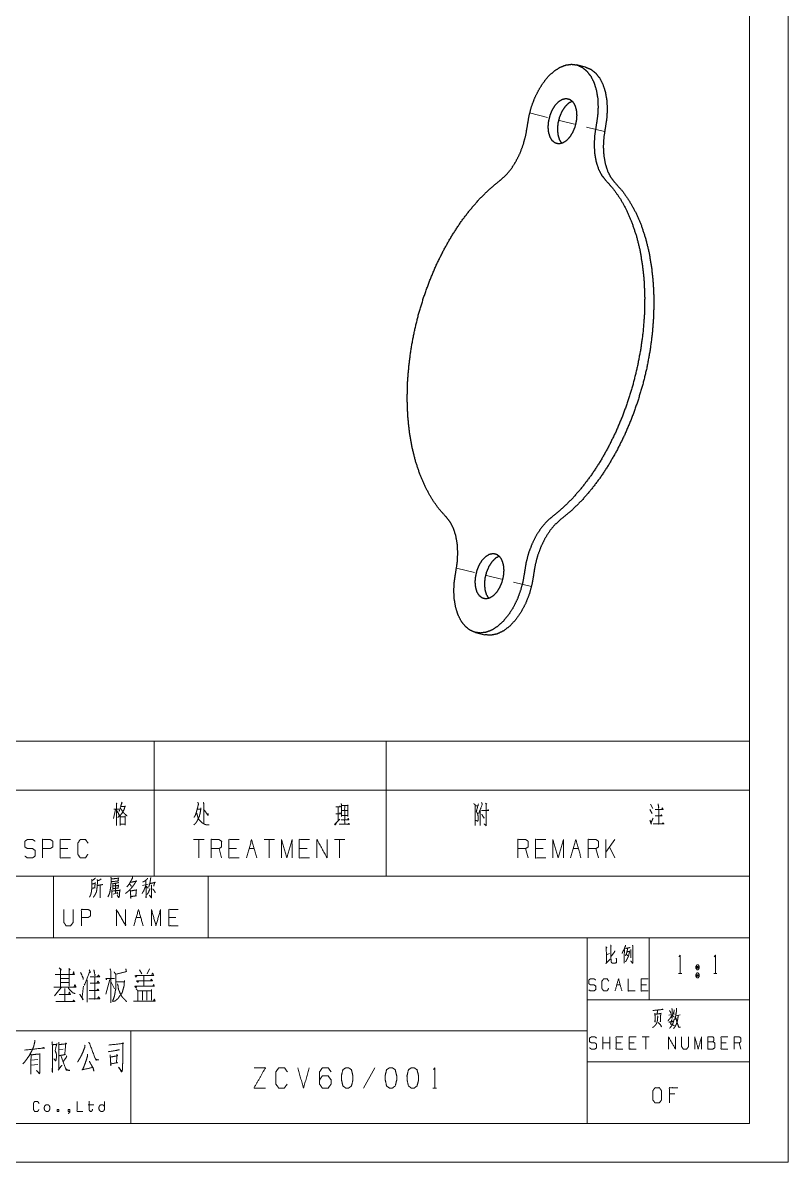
# Model space of a CAD drawing. Header units: millimetres. Extents: x 0 to 210, y 0 to 297.
# Drawn here: x 111 to 210, y 0 to 147.4 of the extents above; entities that cross this region are included whole.
import ezdxf

# ---------------------------------------------------------------- set-up
doc = ezdxf.new("R2010")
doc.units = ezdxf.units.MM
doc.layers.add('101', color=7, linetype='Continuous', true_color=0xffffff)

msp = doc.modelspace()

# ---------------------------------------------------------------- linework, layer by layer
at = {"layer": '101', "color": 133, "linetype": 'Continuous', "lineweight": 18}
for p, q in [((210, 0), (210, 297)), ((205, 5), (205, 292)), ((25, 37), (205, 37)), ((115, 37), (115, 29)), ((135, 37), (135, 29)), ((25, 29), (205, 29)), ((184, 29), (184, 5)), ((192, 29), (192, 21)), ((184, 21), (205, 21)), ((75, 17), (184, 17)), ((125, 17), (125, 5)), ((184, 13), (205, 13)), ((25, 5), (205, 5)), ((25, 5), (205, 5)), ((0, 0), (210, 0))]:
    msp.add_line(p, q, dxfattribs=at)
at = {"layer": '101', "color": 251, "linetype": 'Continuous', "lineweight": 25}
for p, q in [((183.79, 141.63), (182.61, 141.92)), ((169.57, 68.51), (170.75, 68.22))]:
    msp.add_line(p, q, dxfattribs=at)
at = {"layer": '101', "color": 151, "linetype": 'Continuous', "lineweight": 18}
for p, q in [((176.54, 135.7), (178.88, 135.12)), ((180.43, 134.73), (182.37, 134.25)), ((183.91, 133.87), (186.26, 133.29)), ((167.1, 76.85), (169.44, 76.27)), ((170.98, 75.89), (172.93, 75.41)), ((174.47, 75.03), (176.82, 74.45))]:
    msp.add_line(p, q, dxfattribs=at)
at = {"layer": '101', "color": 72, "linetype": 'Continuous', "lineweight": 18}
for p, q in [((103, 54.46), (128, 54.46)), ((128, 54.46), (158, 54.46)), ((128, 54.46), (128, 48.11)), ((158, 54.46), (205, 54.46)), ((158, 54.46), (158, 48.11)), ((205, 54.46), (205, 48.11)), ((103, 48.11), (128, 48.11)), ((128, 48.11), (128, 37)), ((128, 48.11), (158, 48.11)), ((158, 48.11), (205, 48.11)), ((158, 48.11), (158, 37)), ((205, 48.11), (205, 37)), ((151.81, 45.95), (151.81, 44.13)), ((169.52, 46.1), (169.87, 46.1)), ((170.84, 46.45), (171.02, 46.3)), ((192.21, 46.3), (192.51, 45.75)), ((123.02, 45.6), (122.74, 44.45)), ((133.6, 45.68), (134.03, 45.68)), ((152.25, 45.48), (153.03, 45.48)), ((170.17, 45.6), (170.17, 43.53)), ((192.12, 45.6), (192.42, 45.12)), ((134.45, 41.74), (133.11, 41.74)), ((133.78, 41.74), (133.78, 39.36)), ((143.56, 41.74), (142.21, 41.74)), ((142.88, 41.74), (142.88, 39.36)), ((152.66, 41.74), (151.32, 41.74)), ((151.99, 41.74), (151.99, 39.36)), ((186.41, 39.36), (186.41, 41.74)), ((187.58, 41.74), (186.41, 40.09)), ((116.85, 40.56), (115.84, 40.56)), ((136.73, 39.36), (136.39, 40.56)), ((138.67, 40.56), (137.66, 40.56)), ((140.27, 40.56), (140.94, 40.56)), ((147.77, 40.56), (146.76, 40.56)), ((176.37, 39.36), (176.04, 40.56)), ((178.31, 40.56), (177.31, 40.56)), ((182.19, 40.56), (182.87, 40.56)), ((185.48, 39.36), (185.14, 40.56)), ((187.58, 39.36), (186.91, 40.79)), ((103, 37), (128, 37)), ((128, 37), (158, 37)), ((158, 37), (205, 37)), ((123.01, 36.05), (123, 34.75)), ((126.51, 35.77), (127.23, 35.97)), ((122.72, 34.66), (123.26, 34.82)), ((125.68, 31.65), (126.27, 31.65)), ((130.8, 31.65), (129.91, 31.65)), ((186.57, 26.88), (186.89, 27.01)), ((115.92, 23.76), (117.01, 23.76)), ((122.25, 23.65), (121.75, 21.73)), ((126.09, 24.88), (126.43, 24.36)), ((126.67, 24.1), (126.67, 22.75)), ((127.41, 25.03), (127.12, 24.36)), ((195.81, 24.4), (196.24, 24.4)), ((200.37, 24.4), (200.79, 24.4)), ((115.98, 22.6), (115.1, 21.51)), ((115.95, 23.23), (117.04, 23.23)), ((116.43, 22.45), (116.43, 20.8)), ((119.36, 23.57), (119.36, 20.68)), ((122.41, 23.38), (122.86, 22.41)), ((123.04, 23.31), (124.1, 23.31)), ((125.88, 22.18), (127.57, 22.18)), ((126.51, 22.22), (126.51, 20.95)), ((127.04, 22.11), (127.04, 20.95)), ((127.65, 22.33), (127.65, 20.95)), ((187.83, 22.95), (188.27, 22.95)), ((191.67, 22.95), (191, 22.95)), ((194.57, 19.02), (195.36, 19.18)), ((195.48, 18.95), (196.02, 19.08)), ((113.64, 14.84), (113.45, 14.74)), ((186.03, 14.64), (186.03, 16.21)), ((186.92, 15.43), (186.03, 15.43)), ((186.92, 14.64), (186.92, 16.21)), ((188.4, 15.43), (187.73, 15.43)), ((190.09, 15.43), (189.43, 15.43)), ((192.01, 16.21), (191.12, 16.21)), ((191.57, 16.21), (191.57, 14.64)), ((201.97, 15.43), (201.31, 15.43)), ((203.89, 14.64), (203.67, 15.43)), ((112.96, 13.29), (112.11, 13.19)), ((116.23, 14.63), (115.72, 14.57)), ((112.11, 12.53), (112.96, 12.63)), ((156.54, 12.21), (155.06, 9.59)), ((164.05, 9.59), (164.52, 9.59)), ((195.32, 8.85), (194.63, 8.85)), ((119.45, 7.43), (120.18, 7.43))]:
    msp.add_line(p, q, dxfattribs=at)
at = {"layer": '101', "color": 251, "linetype": 'Continuous', "lineweight": 25}
for points, knots in [([(176.28, 134.08), (176.48, 135.29), (176.79, 136.48), (177.22, 137.63), (177.74, 138.69), (178.34, 139.64), (179.01, 140.46), (179.73, 141.12), (180.48, 141.6), (181.24, 141.9), (181.99, 142), (182.7, 141.9), (183.36, 141.6), (183.96, 141.11), (184.47, 140.45), (184.88, 139.64), (185.18, 138.68), (185.36, 137.62), (185.41, 136.48), (185.35, 135.29), (185.16, 134.07)], [0, 0, 0.061061, 0.122485, 0.183175, 0.242077, 0.298241, 0.350889, 0.399501, 0.443907, 0.484412, 0.521893, 0.557807, 0.59397, 0.632141, 0.673633, 0.71916, 0.768887, 0.822542, 0.879526, 0.939006, 1, 1]), ([(183.79, 141.63), (184.47, 141.35), (185.08, 140.88), (185.61, 140.23), (186.03, 139.41), (186.34, 138.45), (186.53, 137.38), (186.6, 136.22), (186.53, 135.01), (186.34, 133.78)], [0, 0, 0.081805, 0.167796, 0.26118, 0.363772, 0.47605, 0.59744, 0.726574, 0.861527, 1, 1]), ([(182.59, 134.64), (182.65, 135.4), (182.59, 136.11), (182.4, 136.72), (182.11, 137.19), (181.72, 137.48), (181.28, 137.58), (180.8, 137.48), (180.33, 137.19), (179.88, 136.72), (179.5, 136.11), (179.21, 135.4), (179.03, 134.64), (178.96, 133.88), (179.03, 133.17), (179.21, 132.56), (179.51, 132.09), (179.89, 131.8), (180.34, 131.7), (180.81, 131.8), (181.29, 132.09), (181.73, 132.56), (182.11, 133.17), (182.41, 133.88), (182.59, 134.64)], [0, 0, 0.050492, 0.097589, 0.139696, 0.176211, 0.208104, 0.238254, 0.270472, 0.307476, 0.350072, 0.397549, 0.448246, 0.499999, 0.550493, 0.597589, 0.639696, 0.676211, 0.708105, 0.738254, 0.770471, 0.807476, 0.850072, 0.897549, 0.948247, 1, 1]), ([(182.07, 137.22), (181.58, 136.95), (181.12, 136.49), (180.72, 135.88), (180.41, 135.15), (180.21, 134.37), (180.15, 133.59), (180.22, 132.86), (180.41, 132.23), (180.72, 131.76)], [0, 0, 0.089623, 0.193525, 0.31029, 0.435748, 0.56426, 0.689716, 0.806478, 0.910377, 1, 1]), ([(172.75, 126.99), (173.48, 127.64), (174.17, 128.46), (174.78, 129.42), (175.32, 130.49), (175.75, 131.65), (176.07, 132.85), (176.28, 134.08)], [0, 0, 0.121044, 0.252433, 0.392879, 0.540417, 0.692612, 0.846746, 1, 1]), ([(185.16, 134.07), (184.97, 132.85), (184.9, 131.64), (184.96, 130.48), (185.15, 129.41), (185.46, 128.45), (185.89, 127.63), (186.41, 126.98)], [0, 0, 0.166351, 0.32848, 0.483633, 0.629497, 0.764435, 0.887746, 1, 1]), ([(186.34, 133.78), (186.15, 132.55), (186.08, 131.35), (186.15, 130.19), (186.34, 129.12), (186.65, 128.16), (187.07, 127.34), (187.59, 126.69)], [0, 0, 0.166351, 0.32848, 0.483633, 0.629497, 0.764434, 0.887746, 1, 1]), ([(165.76, 83.45), (164.77, 84.57), (163.87, 85.86), (163.08, 87.31), (162.39, 88.9), (161.82, 90.64), (161.36, 92.49), (161.02, 94.45), (160.81, 96.49), (160.73, 98.61), (160.77, 100.79), (160.95, 103), (161.24, 105.23), (161.66, 107.46), (162.2, 109.67), (162.85, 111.84), (163.62, 113.96), (164.48, 116.01), (165.45, 117.97), (166.5, 119.82), (167.63, 121.55), (168.83, 123.14), (170.09, 124.59), (171.4, 125.88), (172.75, 126.99)], [0, 0, 0.031005, 0.063599, 0.097916, 0.13402, 0.171909, 0.211528, 0.252775, 0.295508, 0.339552, 0.384707, 0.430751, 0.477447, 0.524545, 0.571789, 0.618921, 0.665685, 0.71183, 0.757116, 0.80132, 0.844238, 0.885691, 0.925534, 0.963658, 1, 1]), ([(186.41, 126.98), (187.4, 125.86), (188.3, 124.58), (189.1, 123.13), (189.78, 121.53), (190.36, 119.8), (190.82, 117.95), (191.15, 115.99), (191.36, 113.94), (191.44, 111.82), (191.4, 109.65), (191.23, 107.43), (190.93, 105.21), (190.51, 102.98), (189.97, 100.77), (189.32, 98.59), (188.56, 96.47), (187.69, 94.43), (186.73, 92.47), (185.68, 90.62), (184.55, 88.89), (183.35, 87.29), (182.09, 85.84), (180.78, 84.56), (179.43, 83.44)], [0, 0, 0.031005, 0.063599, 0.097916, 0.13402, 0.171909, 0.211528, 0.252775, 0.295508, 0.339552, 0.384707, 0.430751, 0.477447, 0.524545, 0.571789, 0.618922, 0.665685, 0.71183, 0.757116, 0.80132, 0.844238, 0.885691, 0.925534, 0.963658, 1, 1]), ([(187.59, 126.69), (188.59, 125.57), (189.48, 124.28), (190.28, 122.83), (190.97, 121.24), (191.54, 119.51), (192, 117.65), (192.33, 115.69), (192.54, 113.65), (192.63, 111.53), (192.58, 109.35), (192.41, 107.14), (192.12, 104.91), (191.7, 102.68), (191.16, 100.47), (190.5, 98.3), (189.74, 96.18), (188.87, 94.13), (187.91, 92.18), (186.86, 90.32), (185.73, 88.59), (184.53, 87), (183.27, 85.55), (181.96, 84.27), (180.61, 83.15)], [0, 0, 0.031005, 0.063599, 0.097916, 0.13402, 0.171909, 0.211528, 0.252775, 0.295508, 0.339552, 0.384707, 0.430751, 0.477447, 0.524545, 0.571789, 0.618922, 0.665685, 0.71183, 0.757116, 0.80132, 0.844238, 0.885691, 0.925534, 0.963658, 1, 1]), ([(167.02, 76.36), (167.21, 77.59), (167.27, 78.8), (167.21, 79.95), (167.02, 81.02), (166.71, 81.98), (166.29, 82.8), (165.76, 83.45)], [0, 0, 0.166351, 0.32848, 0.483632, 0.629496, 0.764434, 0.887745, 1, 1]), ([(179.43, 83.44), (178.69, 82.79), (178.01, 81.97), (177.39, 81.02), (176.86, 79.94), (176.42, 78.79), (176.1, 77.58), (175.9, 76.35)], [0, 0, 0.121045, 0.252432, 0.392879, 0.540417, 0.692612, 0.846747, 1, 1]), ([(180.61, 83.15), (179.88, 82.5), (179.19, 81.68), (178.57, 80.72), (178.04, 79.65), (177.61, 78.5), (177.28, 77.29), (177.08, 76.06)], [0, 0, 0.121045, 0.252432, 0.392879, 0.540417, 0.692611, 0.846747, 1, 1]), ([(173.15, 75.79), (173.21, 76.55), (173.15, 77.26), (172.96, 77.87), (172.67, 78.34), (172.28, 78.64), (171.84, 78.74), (171.36, 78.64), (170.89, 78.34), (170.44, 77.88), (170.06, 77.27), (169.77, 76.56), (169.59, 75.8), (169.52, 75.03), (169.59, 74.32), (169.77, 73.71), (170.07, 73.25), (170.45, 72.95), (170.9, 72.85), (171.37, 72.95), (171.85, 73.25), (172.29, 73.71), (172.67, 74.32), (172.97, 75.03), (173.15, 75.79)], [0, 0, 0.050492, 0.097589, 0.139696, 0.176211, 0.208104, 0.238254, 0.270471, 0.307476, 0.350072, 0.397549, 0.448247, 0.5, 0.550492, 0.597589, 0.639695, 0.676211, 0.708105, 0.738254, 0.770471, 0.807476, 0.850072, 0.897549, 0.948247, 1, 1]), ([(172.63, 78.38), (172.14, 78.11), (171.68, 77.65), (171.28, 77.03), (170.97, 76.31), (170.77, 75.53), (170.71, 74.74), (170.78, 74.01), (170.97, 73.39), (171.28, 72.92)], [0, 0, 0.089624, 0.193527, 0.31029, 0.435749, 0.564261, 0.689717, 0.806479, 0.910377, 1, 1]), ([(175.9, 76.35), (175.7, 75.14), (175.38, 73.95), (174.96, 72.81), (174.44, 71.75), (173.83, 70.79), (173.16, 69.98), (172.44, 69.32), (171.69, 68.83), (170.93, 68.54), (170.19, 68.44), (169.47, 68.54), (168.81, 68.84), (168.22, 69.32), (167.71, 69.98), (167.3, 70.8), (167, 71.75), (166.82, 72.81), (166.76, 73.96), (166.83, 75.15), (167.02, 76.36)], [0, 0, 0.061061, 0.122485, 0.183175, 0.242077, 0.298241, 0.350889, 0.3995, 0.443907, 0.484413, 0.521894, 0.557806, 0.59397, 0.632142, 0.673633, 0.71916, 0.768888, 0.822542, 0.879526, 0.939007, 1, 1]), ([(177.08, 76.06), (176.86, 74.75), (176.5, 73.45), (176.02, 72.23), (175.42, 71.11), (174.73, 70.13), (173.98, 69.32), (173.17, 68.71), (172.35, 68.32), (171.53, 68.15), (170.75, 68.22)], [0, 0, 0.120047, 0.240666, 0.35932, 0.473604, 0.581421, 0.681176, 0.772026, 0.854164, 0.929142, 1, 1])]:
    msp.add_open_spline(points, degree=1, knots=knots, dxfattribs=at)
at = {"layer": '101', "color": 72, "linetype": 'Continuous', "lineweight": 18}
for points, knots in [([(123.09, 46.45), (123.19, 46.35), (123.14, 46.43), (123.14, 43.53), (123.14, 45.65), (122.79, 45.65), (123.44, 45.65)], [0, 0, 0.023248, 0.037897, 0.500409, 0.839319, 0.895699, 1, 1]), ([(123.71, 46), (124.26, 46), (124.27, 46.1), (124.11, 45.62), (123.88, 45.18), (123.62, 44.85), (123.3, 44.6)], [0, 0, 0.220962, 0.261916, 0.463927, 0.667688, 0.836827, 1, 1]), ([(123.78, 46.58), (123.88, 46.43), (123.81, 46.45), (123.46, 45.37)], [0, 0, 0.13213, 0.186063, 1, 1]), ([(123.64, 45.78), (123.81, 45.55), (124.01, 45.25), (124.18, 45.05), (124.5, 44.8)], [0, 0, 0.21756, 0.48939, 0.692336, 1, 1]), ([(134.06, 45.85), (133.95, 45.12), (133.88, 44.9), (133.85, 44.73), (133.74, 44.55), (133.65, 44.35), (133.6, 44.2), (133.48, 44), (133.37, 43.85), (133.14, 43.63)], [0, 0, 0.296654, 0.39214, 0.464421, 0.547268, 0.635794, 0.700206, 0.795423, 0.869796, 1, 1]), ([(133.65, 46.55), (133.74, 46.33), (133.65, 46), (133.62, 45.83), (133.55, 45.6), (133.48, 45.35), (133.41, 45.12), (133.35, 44.93), (133.27, 44.77), (133.16, 44.6)], [0, 0, 0.116543, 0.278922, 0.364994, 0.478699, 0.603955, 0.717661, 0.817415, 0.901348, 1, 1]), ([(134.36, 46.53), (134.43, 46.35), (134.43, 43.83)], [0, 0, 0.06955, 1, 1]), ([(151.49, 45.98), (152.1, 45.98), (152.02, 46.08), (151.99, 45.95)], [0, 0, 0.704249, 0.847765, 1, 1]), ([(152.17, 46.38), (152.25, 46.22), (152.25, 44.73), (152.25, 44.85), (153.07, 44.85), (153.07, 44.73), (153.07, 46.22), (153.07, 46.13), (152.25, 46.13), (152.64, 46.13), (152.64, 43.73), (151.94, 43.73), (153.28, 43.73), (153.19, 43.78), (153.17, 43.83), (153.07, 43.67)], [0, 0, 0.016858, 0.162099, 0.174203, 0.252928, 0.265032, 0.410274, 0.419956, 0.498682, 0.536333, 0.76872, 0.837177, 0.967246, 0.977078, 0.982212, 1, 1]), ([(169.34, 46.38), (169.5, 46.22), (169.5, 43.53)], [0, 0, 0.074912, 1, 1]), ([(169.94, 46.33), (169.66, 45.37), (169.77, 45.2), (169.84, 45.02), (169.91, 44.68), (169.91, 44.25), (169.84, 44.1), (169.59, 44.23)], [0, 0, 0.379816, 0.458223, 0.530548, 0.667372, 0.830226, 0.89377, 1, 1]), ([(170.33, 46.53), (170.44, 46.3), (169.96, 45.08)], [0, 0, 0.1591, 1, 1]), ([(170.95, 46.35), (170.95, 43.53), (170.68, 43.75)], [0, 0, 0.890401, 1, 1]), ([(192.78, 45.62), (193.84, 45.62), (193.71, 45.83), (193.66, 45.65)], [0, 0, 0.717264, 0.876322, 1, 1]), ([(193.17, 46.35), (193.26, 45.87), (193.27, 45.98), (193.22, 45.75)], [0, 0, 0.592187, 0.716659, 1, 1]), ([(123.18, 45.43), (123.48, 44.95), (123.48, 45.02), (123.44, 44.83)], [0, 0, 0.668994, 0.75826, 1, 1]), ([(123.62, 44.8), (123.62, 43.55), (123.62, 43.73), (124.26, 43.73), (124.26, 43.6), (124.26, 44.8), (124.26, 44.68), (123.69, 44.68)], [0, 0, 0.306606, 0.349531, 0.505606, 0.536266, 0.830607, 0.861268, 1, 1]), ([(133.48, 45.2), (133.55, 45.02), (133.6, 44.83), (133.64, 44.65), (133.81, 44.3), (133.9, 44.2), (134.15, 43.95), (134.29, 43.83), (134.47, 43.73), (134.71, 43.65), (134.94, 43.65), (135.12, 43.63)], [0, 0, 0.075193, 0.157622, 0.228748, 0.384953, 0.438117, 0.578252, 0.653438, 0.734338, 0.837349, 0.928887, 1, 1]), ([(134.4, 45.65), (134.98, 44.85), (134.98, 45.08)], [0, 0, 0.814823, 1, 1]), ([(151.57, 43.85), (151.41, 43.6), (151.34, 43.67), (152.02, 44.38)], [0, 0, 0.214442, 0.289032, 1, 1]), ([(151.48, 45.05), (152.1, 45.05), (152.02, 45.2), (151.99, 45.08)], [0, 0, 0.676568, 0.857927, 1, 1]), ([(152.17, 44.3), (153.17, 44.3), (153.1, 44.48), (153.03, 44.33)], [0, 0, 0.739677, 0.87825, 1, 1]), ([(170.35, 45.48), (171.27, 45.48), (171.2, 45.62), (171.14, 45.5)], [0, 0, 0.752925, 0.888766, 1, 1]), ([(170.37, 45), (170.68, 44.48), (170.7, 44.58), (170.61, 44.6)], [0, 0, 0.760435, 0.886228, 1, 1]), ([(192.12, 44.23), (192.3, 43.73), (192.27, 43.95), (192.53, 44.48)], [0, 0, 0.393933, 0.563116, 1, 1]), ([(193.26, 45.6), (193.26, 43.75), (192.55, 43.75), (193.94, 43.75), (193.8, 43.9), (193.71, 43.75)], [0, 0, 0.426897, 0.590045, 0.912257, 0.959827, 1, 1]), ([(192.8, 44.8), (193.68, 44.8), (193.59, 44.95), (193.5, 44.83)], [0, 0, 0.729814, 0.873584, 1, 1]), ([(111.27, 39.59), (111.6, 39.36), (112.29, 39.36), (112.63, 39.61), (112.63, 40.31), (112.29, 40.56), (111.62, 40.56), (111.27, 40.79), (111.27, 41.51), (111.62, 41.74), (112.29, 41.74), (112.63, 41.51)], [0, 0, 0.068036, 0.184055, 0.254519, 0.372335, 0.4428, 0.555844, 0.62637, 0.748394, 0.81892, 0.931964, 1, 1]), ([(113.56, 39.36), (113.56, 41.74), (114.57, 41.74), (114.91, 41.51), (114.91, 40.79), (114.55, 40.56), (113.56, 40.56)], [0, 0, 0.401146, 0.571312, 0.639588, 0.762044, 0.832819, 1, 1]), ([(117.18, 39.36), (115.84, 39.36), (115.84, 41.74), (117.18, 41.74)], [0, 0, 0.26539, 0.73461, 1, 1]), ([(119.44, 39.84), (119.11, 39.36), (118.45, 39.36), (118.12, 39.84), (118.12, 41.26), (118.45, 41.74), (119.12, 41.74), (119.46, 41.26)], [0, 0, 0.114569, 0.243367, 0.357936, 0.638584, 0.753153, 0.885432, 1, 1]), ([(135.38, 39.36), (135.38, 41.74), (136.39, 41.74), (136.73, 41.51), (136.73, 40.79), (136.39, 40.56), (135.38, 40.56)], [0, 0, 0.400952, 0.571035, 0.639278, 0.761674, 0.829917, 1, 1]), ([(139, 39.36), (137.66, 39.36), (137.66, 41.74), (139, 41.74)], [0, 0, 0.26539, 0.73461, 1, 1]), ([(139.94, 39.36), (140.61, 41.74), (141.28, 39.36)], [0, 0, 0.5, 1, 1]), ([(144.49, 39.36), (144.49, 41.74), (145.16, 39.36), (145.83, 41.74), (145.83, 39.36)], [0, 0, 0.245192, 0.5, 0.754808, 1, 1]), ([(148.11, 39.36), (146.76, 39.36), (146.76, 41.74), (148.11, 41.74)], [0, 0, 0.26539, 0.73461, 1, 1]), ([(149.04, 39.36), (149.04, 41.74), (150.38, 39.36), (150.38, 41.74)], [0, 0, 0.317574, 0.682426, 1, 1]), ([(175.03, 39.36), (175.03, 41.74), (176.04, 41.74), (176.37, 41.51), (176.37, 40.79), (176.04, 40.56), (175.03, 40.56)], [0, 0, 0.400951, 0.571036, 0.639278, 0.761673, 0.829915, 1, 1]), ([(178.65, 39.36), (177.31, 39.36), (177.31, 41.74), (178.65, 41.74)], [0, 0, 0.265392, 0.734608, 1, 1]), ([(179.58, 39.36), (179.58, 41.74), (180.25, 39.36), (180.93, 41.74), (180.93, 39.36)], [0, 0, 0.245192, 0.5, 0.754808, 1, 1]), ([(184.13, 39.36), (184.13, 41.74), (185.14, 41.74), (185.48, 41.51), (185.48, 40.79), (185.14, 40.56), (184.13, 40.56)], [0, 0, 0.400951, 0.571036, 0.639278, 0.761673, 0.829915, 1, 1]), ([(122.42, 36.85), (122.43, 36.65), (122.43, 36.3), (122.42, 35.97), (122.4, 35.75), (122.37, 35.46), (122.32, 35.22), (122.28, 34.95), (122.22, 34.75), (122.14, 34.55), (122.01, 34.31)], [0, 0, 0.076502, 0.212087, 0.33934, 0.424292, 0.535106, 0.630037, 0.733303, 0.813246, 0.895185, 1, 1]), ([(125.21, 36.92), (125.2, 36.76), (125.01, 36.41), (124.9, 36.19), (124.78, 35.99), (124.62, 35.77), (124.46, 35.61)], [0, 0, 0.101774, 0.363751, 0.525154, 0.678922, 0.85608, 1, 1]), ([(120.42, 36.74), (120.36, 36.69), (119.94, 36.41), (119.91, 36.58), (119.95, 36.41), (119.95, 35.83), (119.94, 35.48), (119.92, 35.24), (119.89, 34.99), (119.84, 34.77), (119.78, 34.55), (119.7, 34.4), (119.64, 34.27)], [0, 0, 0.024363, 0.186801, 0.243941, 0.302153, 0.485022, 0.597667, 0.675194, 0.753199, 0.825098, 0.89819, 0.953346, 1, 1]), ([(119.98, 35.41), (120.02, 35.44), (120.37, 35.5), (120.33, 35.48), (120.37, 36.16), (120.41, 36.08), (119.97, 35.97)], [0, 0, 0.022686, 0.239276, 0.269989, 0.676988, 0.732559, 1, 1]), ([(121.15, 36.65), (120.91, 36.47), (120.67, 36.41), (120.64, 36.58), (120.67, 36.32), (120.66, 36.05), (120.64, 35.77), (120.62, 35.52), (120.59, 35.3), (120.56, 35.06), (120.51, 34.88), (120.44, 34.75), (120.36, 34.6), (120.28, 34.46), (120.2, 34.35), (120.12, 34.27)], [0, 0, 0.096321, 0.172939, 0.229417, 0.313418, 0.396987, 0.487496, 0.564125, 0.634337, 0.711437, 0.768975, 0.817389, 0.871906, 0.920319, 0.962889, 1, 1]), ([(120.66, 35.79), (121.36, 35.92), (121.31, 35.94), (121.23, 35.9)], [0, 0, 0.834812, 0.895274, 1, 1]), ([(121.01, 35.83), (121.01, 34.2), (121, 34.31), (121.01, 34.49)], [0, 0, 0.849784, 0.907773, 1, 1]), ([(122.47, 36.63), (123.43, 36.74), (123.39, 36.78), (123.34, 36.39), (123.42, 36.39), (122.45, 36.27)], [0, 0, 0.391079, 0.41692, 0.577582, 0.608917, 1, 1]), ([(123.42, 36.19), (123.37, 36.14), (122.98, 36.08), (122.76, 36.03), (122.56, 35.99)], [0, 0, 0.072252, 0.516596, 0.766865, 1, 1]), ([(122.64, 35.88), (122.65, 35.72), (122.68, 35.28), (122.67, 35.39), (123.4, 35.46), (123.34, 35.46), (123.39, 35.86), (123.42, 35.79), (122.65, 35.72)], [0, 0, 0.056492, 0.217482, 0.25803, 0.525927, 0.548636, 0.694166, 0.720796, 1, 1]), ([(124.99, 36.23), (125.04, 36.21), (125.74, 36.36), (125.7, 36.41), (125.57, 36.19), (125.43, 35.94), (125.29, 35.75), (125.13, 35.55), (124.96, 35.35), (124.78, 35.15), (124.57, 34.97), (124.42, 34.86), (124.29, 34.75)], [0, 0, 0.017096, 0.254607, 0.275862, 0.359625, 0.452277, 0.53264, 0.616084, 0.702808, 0.792985, 0.881825, 0.94496, 1, 1]), ([(124.82, 35.99), (124.85, 35.97), (125.03, 35.77), (125.04, 35.66), (124.98, 35.81)], [0, 0, 0.066042, 0.519584, 0.712131, 1, 1]), ([(126.94, 35.86), (126.85, 35.57), (126.74, 35.33), (126.65, 35.08), (126.55, 34.95), (126.45, 34.77)], [0, 0, 0.251918, 0.474133, 0.691325, 0.826698, 1, 1]), ([(127.16, 36.74), (127.13, 36.65), (126.93, 36.47), (126.71, 36.32), (126.52, 36.23)], [0, 0, 0.111852, 0.433096, 0.752713, 1, 1]), ([(126.94, 36.41), (126.96, 34.66), (126.98, 34.18), (126.94, 34.27), (126.96, 34.46)], [0, 0, 0.691282, 0.883883, 0.921006, 1, 1]), ([(126.96, 35.7), (127.16, 35.52), (127.21, 35.44)], [0, 0, 0.729093, 1, 1]), ([(127.46, 35.41), (127.44, 35.3), (127.27, 34.91), (127.1, 34.64)], [0, 0, 0.12962, 0.632946, 1, 1]), ([(127.57, 36.83), (127.55, 36.72), (127.48, 36.25), (127.41, 35.94), (127.3, 35.57)], [0, 0, 0.086565, 0.451628, 0.696475, 1, 1]), ([(127.6, 35.88), (127.68, 35.77), (127.65, 35.79), (127.66, 34.62), (127.66, 34.33), (127.65, 34.18), (127.4, 34.53), (127.65, 34.22)], [0, 0, 0.051678, 0.066295, 0.513631, 0.623345, 0.682723, 0.848096, 1, 1]), ([(127.44, 36.03), (128.15, 36.19), (128.08, 36.21), (127.94, 35.72)], [0, 0, 0.55707, 0.608361, 1, 1]), ([(122.51, 35.24), (122.53, 35.04), (122.54, 34.53), (122.53, 34.2), (122.51, 34.29), (122.54, 34.51)], [0, 0, 0.147472, 0.523364, 0.768667, 0.835021, 1, 1]), ([(122.54, 35.06), (123.61, 35.17), (123.57, 35.24), (123.56, 35.13), (123.51, 34.62), (123.5, 34.42), (123.43, 34.2), (123.23, 34.49), (123.45, 34.27)], [0, 0, 0.374082, 0.399751, 0.438832, 0.617592, 0.687461, 0.76789, 0.891106, 1, 1]), ([(123.21, 34.95), (123.28, 34.77), (123.31, 34.64)], [0, 0, 0.579211, 1, 1]), ([(124.9, 35.19), (124.93, 35.13), (124.96, 34.57), (124.98, 34.51), (124.98, 34.11), (124.96, 34.29), (124.96, 34.35), (125.73, 34.46), (125.63, 34.46), (125.71, 35.28), (125.74, 35.24), (125.7, 35.22), (124.95, 35.08)], [0, 0, 0.01883, 0.160989, 0.178488, 0.28068, 0.326276, 0.343307, 0.542027, 0.566111, 0.777128, 0.791034, 0.804346, 1, 1]), ([(127.82, 35.35), (128.1, 34.99), (128.15, 34.82)], [0, 0, 0.711827, 1, 1]), ([(116.33, 32.69), (116.33, 31.01), (116.61, 30.59), (117.21, 30.59), (117.52, 31.01), (117.52, 32.69)], [0, 0, 0.337151, 0.438598, 0.557782, 0.662849, 1, 1]), ([(118.59, 30.59), (118.59, 32.69), (119.48, 32.69), (119.78, 32.49), (119.78, 31.85), (119.47, 31.65), (118.59, 31.65)], [0, 0, 0.401145, 0.571312, 0.639588, 0.762043, 0.832818, 1, 1]), ([(123.12, 30.59), (123.12, 32.69), (124.31, 30.59), (124.31, 32.69)], [0, 0, 0.317574, 0.682426, 1, 1]), ([(125.38, 30.59), (125.98, 32.69), (126.57, 30.59)], [0, 0, 0.5, 1, 1]), ([(127.65, 30.59), (127.65, 32.69), (128.24, 30.59), (128.83, 32.69), (128.83, 30.59)], [0, 0, 0.245192, 0.5, 0.754808, 1, 1]), ([(131.1, 30.59), (129.91, 30.59), (129.91, 32.69), (131.1, 32.69)], [0, 0, 0.26539, 0.73461, 1, 1]), ([(187.01, 28.09), (187.13, 27.94), (187.08, 27.98), (187.08, 27.55), (187.08, 26.72), (187.08, 26.43), (187.08, 26.33), (187.1, 25.93), (187.14, 25.83), (187.2, 25.77), (187.33, 25.73), (187.6, 25.75), (187.79, 25.81), (187.8, 25.83), (187.77, 26.37)], [0, 0, 0.050888, 0.067372, 0.186119, 0.412301, 0.491466, 0.519738, 0.627249, 0.657961, 0.681273, 0.718989, 0.79117, 0.845839, 0.852764, 1, 1]), ([(188.97, 28.09), (188.96, 27.98), (188.78, 27.53), (188.63, 27.26), (188.52, 27.01)], [0, 0, 0.089069, 0.504979, 0.766001, 1, 1]), ([(189.86, 28.06), (189.92, 27.98), (189.89, 27.96), (189.91, 25.91), (189.91, 25.89), (189.89, 25.77), (189.86, 25.73), (189.63, 26.04), (189.86, 25.75), (189.89, 25.83)], [0, 0, 0.031371, 0.042462, 0.676474, 0.682878, 0.721568, 0.737253, 0.857567, 0.972831, 1, 1]), ([(186.41, 27.86), (186.56, 27.73), (186.47, 27.77), (186.5, 25.79), (186.41, 25.7), (186.97, 26.26)], [0, 0, 0.060255, 0.090729, 0.71461, 0.752496, 1, 1]), ([(187.08, 26.62), (187.51, 27.15), (187.58, 27.34)], [0, 0, 0.77398, 1, 1]), ([(188.81, 27.53), (188.8, 25.77), (188.78, 25.89), (188.78, 25.91), (188.8, 26.1)], [0, 0, 0.841012, 0.900786, 0.910681, 1, 1]), ([(189.22, 27.61), (189.23, 27.57), (189.16, 27.28), (189.09, 27.01), (189.01, 26.82), (188.96, 26.68)], [0, 0, 0.044894, 0.350479, 0.635591, 0.840224, 1, 1]), ([(189.22, 27.22), (189.51, 27.28), (189.48, 27.34), (189.45, 27.11), (189.4, 26.91), (189.37, 26.74), (189.31, 26.57), (189.23, 26.43), (189.16, 26.26), (189.09, 26.14), (189.01, 25.99), (188.96, 25.93)], [0, 0, 0.158182, 0.194476, 0.315843, 0.429568, 0.518472, 0.611327, 0.697145, 0.792857, 0.869066, 0.954883, 1, 1]), ([(188.99, 27.67), (189.01, 27.65), (189.04, 27.65), (189.56, 27.77), (189.51, 27.77), (189.44, 27.73)], [0, 0, 0.049781, 0.090425, 0.822292, 0.883256, 1, 1]), ([(189.07, 26.91), (189.2, 26.78), (189.23, 26.68)], [0, 0, 0.6273, 1, 1]), ([(189.64, 27.51), (189.67, 27.46), (189.64, 27.44), (189.64, 26.45), (189.63, 26.55), (189.64, 26.68)], [0, 0, 0.038712, 0.066084, 0.824707, 0.904517, 1, 1]), ([(195.88, 26.58), (196.03, 26.78), (196.03, 24.4)], [0, 0, 0.093491, 1, 1]), ([(200.44, 26.58), (200.58, 26.78), (200.58, 24.4)], [0, 0, 0.093487, 1, 1]), ([(115.71, 25.15), (115.98, 24.85), (115.9, 25.03), (115.9, 22.71)], [0, 0, 0.136687, 0.206222, 1, 1]), ([(116.96, 25.07), (117.14, 24.88), (117.01, 25.03), (117.01, 22.75)], [0, 0, 0.095882, 0.168635, 1, 1]), ([(198.36, 25.53), (198.2, 25.53), (198.06, 25.33), (198.06, 25.1), (198.2, 24.9), (198.36, 24.9), (198.5, 25.1), (198.5, 25.33), (198.36, 25.53)], [0, 0, 0.091012, 0.23114, 0.359865, 0.499993, 0.591006, 0.73114, 0.859865, 1, 1]), ([(198.2, 25.1), (198.36, 25.1), (198.2, 25.33), (198.2, 25.1)], [0, 0, 0.241164, 0.658904, 1, 1]), ([(198.36, 25.1), (198.36, 25.33), (198.2, 25.33)], [0, 0, 0.585813, 1, 1]), ([(115.18, 24.28), (117.67, 24.28), (117.59, 24.62), (117.51, 24.32)], [0, 0, 0.791346, 0.901449, 1, 1]), ([(118.49, 24.55), (118.83, 23.8), (118.83, 23.87), (118.81, 23.65)], [0, 0, 0.732418, 0.798967, 1, 1]), ([(119.6, 24.88), (119.76, 24.55), (119.71, 24.7), (118.97, 22.9)], [0, 0, 0.150491, 0.214661, 1, 1]), ([(120.32, 23.98), (120.32, 21.13), (119.55, 21.13), (120.98, 21.13), (120.82, 21.4), (120.72, 21.21)], [0, 0, 0.511404, 0.649369, 0.906269, 0.961346, 1, 1]), ([(119.71, 23.98), (120.96, 23.98), (120.8, 24.21), (120.64, 23.98)], [0, 0, 0.693349, 0.846673, 1, 1]), ([(120.21, 24.88), (120.35, 24.17), (120.37, 24.28), (120.32, 24.1)], [0, 0, 0.700108, 0.811765, 1, 1]), ([(121.85, 23.57), (121.77, 23.76), (122.89, 23.76)], [0, 0, 0.154627, 1, 1]), ([(122.28, 25), (122.38, 24.85), (122.38, 20.61)], [0, 0, 0.041551, 1, 1]), ([(123.04, 24.32), (123.04, 22.41), (122.99, 22.22), (122.96, 22), (122.86, 21.47), (122.62, 20.8)], [0, 0, 0.533406, 0.587752, 0.65094, 0.800323, 1, 1]), ([(124.34, 25), (124.42, 24.66), (123.04, 24.32), (122.81, 24.62)], [0, 0, 0.161321, 0.821661, 1, 1]), ([(125.77, 24.13), (125.66, 23.95), (125.53, 24.13), (127.94, 24.13), (127.81, 24.47), (127.71, 24.28)], [0, 0, 0.062699, 0.129534, 0.831762, 0.937301, 1, 1]), ([(126.01, 23.46), (125.9, 23.27), (125.72, 23.46), (127.78, 23.46), (127.65, 23.68), (127.55, 23.5)], [0, 0, 0.07124, 0.158488, 0.842396, 0.92876, 1, 1]), ([(184.2, 22.3), (184.42, 22.15), (184.88, 22.15), (185.1, 22.32), (185.1, 22.78), (184.88, 22.95), (184.43, 22.95), (184.2, 23.09), (184.2, 23.57), (184.43, 23.72), (184.88, 23.72), (185.1, 23.57)], [0, 0, 0.068033, 0.184053, 0.254519, 0.372335, 0.442802, 0.555844, 0.62637, 0.748394, 0.81892, 0.931963, 1, 1]), ([(186.79, 22.47), (186.56, 22.15), (186.13, 22.15), (185.91, 22.47), (185.91, 23.41), (186.13, 23.72), (186.58, 23.72), (186.8, 23.41)], [0, 0, 0.114566, 0.243364, 0.357934, 0.638584, 0.753153, 0.88543, 1, 1]), ([(187.61, 22.15), (188.05, 23.72), (188.5, 22.15)], [0, 0, 0.499999, 1, 1]), ([(189.3, 23.72), (189.3, 22.15), (190.19, 22.15)], [0, 0, 0.638737, 1, 1]), ([(191.89, 22.15), (191, 22.15), (191, 23.72), (191.89, 23.72)], [0, 0, 0.265388, 0.734612, 1, 1]), ([(198.5, 24.25), (198.36, 24.48), (198.2, 24.48), (198.06, 24.25), (198.06, 24.05), (198.2, 23.83), (198.36, 23.83), (198.5, 24.05), (198.5, 24.25)], [0, 0, 0.149201, 0.238516, 0.387711, 0.5, 0.649195, 0.73851, 0.887711, 1, 1]), ([(198.2, 24.25), (198.2, 24.05), (198.36, 24.05)], [0, 0, 0.556979, 1, 1]), ([(198.36, 24.25), (198.2, 24.25), (198.36, 24.05), (198.36, 24.25)], [0, 0, 0.258822, 0.674602, 1, 1]), ([(115.02, 22.63), (117.89, 22.63), (117.75, 22.97), (117.65, 22.71)], [0, 0, 0.815986, 0.919319, 1, 1]), ([(116.88, 22.63), (117.01, 22.37), (117.22, 22.18), (117.46, 21.92), (117.78, 21.81)], [0, 0, 0.231672, 0.454692, 0.734155, 1, 1]), ([(118.38, 21.73), (118.81, 21.02), (118.68, 21.32), (118.86, 22.78)], [0, 0, 0.31512, 0.439762, 1, 1]), ([(119.6, 22.22), (120.85, 22.22), (120.72, 22.41), (120.58, 22.22)], [0, 0, 0.730696, 0.865348, 1, 1]), ([(119.71, 23.16), (120.93, 23.16), (120.74, 23.42), (120.61, 23.23)], [0, 0, 0.688759, 0.870317, 1, 1]), ([(124.16, 23.5), (124.13, 23.05), (124.1, 22.75), (124, 22.41), (123.92, 22.11), (123.87, 21.92), (123.71, 21.7), (123.52, 21.47), (123.36, 21.21), (123.15, 21.02), (122.91, 20.83), (122.75, 20.8)], [0, 0, 0.13934, 0.232435, 0.341789, 0.437726, 0.497958, 0.583133, 0.67329, 0.768167, 0.855675, 0.949482, 1, 1]), ([(123.26, 23.08), (123.34, 22.78), (123.36, 22.52), (123.42, 22.26), (123.52, 22.07), (123.6, 21.85), (123.73, 21.62), (123.87, 21.36), (124.03, 21.21), (124.13, 21.1), (124.29, 20.95), (124.42, 20.76)], [0, 0, 0.116119, 0.214831, 0.315025, 0.39562, 0.484908, 0.582613, 0.692637, 0.774441, 0.832286, 0.914088, 1, 1]), ([(125.72, 22.71), (125.66, 22.56), (125.5, 22.75), (128.02, 22.75), (127.94, 22.97), (127.81, 22.75)], [0, 0, 0.046472, 0.118296, 0.854011, 0.923719, 1, 1]), ([(125.69, 22.41), (125.88, 22.18), (125.88, 20.87)], [0, 0, 0.181817, 1, 1]), ([(115.29, 20.8), (117.75, 20.8), (117.59, 20.98), (117.51, 20.8)], [0, 0, 0.845789, 0.930134, 1, 1]), ([(115.71, 21.7), (117.17, 21.7), (117.04, 22), (116.96, 21.73)], [0, 0, 0.707701, 0.86688, 1, 1]), ([(125.35, 20.83), (128.13, 20.83), (128.02, 21.1), (127.92, 20.87)], [0, 0, 0.839593, 0.92498, 1, 1]), ([(192.48, 19.62), (193.82, 19.76), (193.76, 19.78), (193.62, 19.76)], [0, 0, 0.865803, 0.905501, 1, 1]), ([(192.74, 19.29), (192.77, 19.12), (192.78, 18.69), (192.78, 18.11), (192.77, 18.19), (192.77, 18.33)], [0, 0, 0.119124, 0.427225, 0.837795, 0.897357, 1, 1]), ([(192.77, 19.12), (193.56, 19.24), (193.52, 19.29), (193.5, 18.93), (193.5, 18.56), (193.49, 18.33), (193.47, 18.15), (193.46, 18.23), (193.49, 18.42)], [0, 0, 0.351979, 0.378529, 0.533489, 0.697424, 0.797813, 0.880033, 0.917027, 1, 1]), ([(193.09, 19.68), (193.12, 19.55), (193.02, 19.16)], [0, 0, 0.238945, 1, 1]), ([(194.66, 19.6), (194.79, 19.37), (194.82, 19.22)], [0, 0, 0.640218, 1, 1]), ([(194.96, 19.87), (194.99, 19.72), (194.99, 18.58), (194.96, 18.73), (194.99, 18.85)], [0, 0, 0.094654, 0.823642, 0.918295, 1, 1]), ([(195.26, 19.72), (195.26, 19.62), (195.14, 19.14)], [0, 0, 0.174306, 1, 1]), ([(195.56, 19.91), (195.56, 19.78), (195.55, 19.55), (195.51, 19.27), (195.46, 18.95), (195.4, 18.71), (195.33, 18.48), (195.32, 18.42)], [0, 0, 0.081859, 0.232245, 0.425428, 0.632112, 0.800315, 0.957949, 1, 1]), ([(193.11, 18.91), (193.14, 18.79), (193.12, 18.75), (193.11, 18.46), (193.06, 18.21), (193.02, 18.06), (192.95, 17.92), (192.86, 17.77), (192.71, 17.61), (192.56, 17.48), (192.45, 17.42)], [0, 0, 0.073226, 0.098425, 0.264943, 0.409701, 0.496587, 0.589742, 0.686971, 0.813796, 0.923946, 1, 1]), ([(193.18, 18.06), (193.38, 17.88), (193.5, 17.75), (193.56, 17.67), (193.6, 17.51), (193.52, 17.71)], [0, 0, 0.292978, 0.473572, 0.580854, 0.762109, 1, 1]), ([(194.98, 19.04), (194.85, 18.81), (194.72, 18.6), (194.58, 18.44), (194.45, 18.29)], [0, 0, 0.287233, 0.555137, 0.786183, 1, 1]), ([(194.57, 18.11), (195.2, 18.25), (195.21, 18.44), (195.21, 18.35), (195.14, 18.11), (195.04, 17.84), (194.93, 17.63), (194.82, 17.51), (194.72, 17.38), (194.64, 17.32)], [0, 0, 0.304469, 0.392577, 0.431617, 0.55371, 0.68947, 0.798366, 0.878841, 0.95475, 1, 1]), ([(194.95, 18.46), (194.79, 17.88), (194.89, 17.84), (195.01, 17.8), (195.13, 17.73), (195.27, 17.65)], [0, 0, 0.529111, 0.626299, 0.735529, 0.852099, 1, 1]), ([(194.99, 19), (195.17, 18.87), (195.26, 18.77)], [0, 0, 0.613114, 1, 1]), ([(195.77, 18.95), (195.73, 18.6), (195.68, 18.35), (195.64, 18.15), (195.58, 17.96), (195.46, 17.71), (195.36, 17.53), (195.24, 17.36), (195.15, 17.28)], [0, 0, 0.194372, 0.332632, 0.448612, 0.555646, 0.70616, 0.822691, 0.933849, 1, 1]), ([(195.45, 18.69), (195.48, 18.64), (195.62, 18.06), (195.73, 17.8), (195.83, 17.51), (195.86, 17.44), (196.08, 17.46), (195.86, 17.48), (195.78, 17.61)], [0, 0, 0.026719, 0.34174, 0.493478, 0.65546, 0.691638, 0.807834, 0.92403, 1, 1]), ([(184.32, 14.79), (184.54, 14.64), (185, 14.64), (185.22, 14.8), (185.22, 15.27), (185, 15.43), (184.56, 15.43), (184.32, 15.58), (184.32, 16.06), (184.56, 16.21), (185, 16.21), (185.22, 16.06)], [0, 0, 0.068037, 0.184053, 0.254519, 0.372335, 0.442801, 0.555843, 0.62637, 0.748394, 0.81892, 0.931963, 1, 1]), ([(188.62, 14.64), (187.73, 14.64), (187.73, 16.21), (188.62, 16.21)], [0, 0, 0.265391, 0.734609, 1, 1]), ([(190.32, 14.64), (189.43, 14.64), (189.43, 16.21), (190.32, 16.21)], [0, 0, 0.265391, 0.734609, 1, 1]), ([(199.61, 15.58), (199.61, 16.21), (200.28, 16.21), (200.38, 16.06), (200.38, 15.75), (200.28, 15.58), (199.61, 15.58), (199.61, 14.64), (200.26, 14.64), (200.49, 14.79), (200.49, 15.43), (200.28, 15.58)], [0, 0, 0.115918, 0.238848, 0.272469, 0.330428, 0.366583, 0.489513, 0.66339, 0.784161, 0.833486, 0.952454, 1, 1]), ([(202.2, 14.64), (201.31, 14.64), (201.31, 16.21), (202.2, 16.21)], [0, 0, 0.265388, 0.734612, 1, 1]), ([(203, 14.64), (203, 16.21), (203.67, 16.21), (203.89, 16.06), (203.89, 15.58), (203.67, 15.43), (203, 15.43)], [0, 0, 0.400954, 0.571038, 0.639279, 0.761675, 0.829916, 1, 1]), ([(112.57, 15.77), (112.57, 15.6), (112.43, 15.01), (112.28, 14.6), (112.13, 14.32), (111.86, 13.81), (111.47, 13.25), (111.21, 12.91), (111.03, 12.74)], [0, 0, 0.049752, 0.224096, 0.350741, 0.440843, 0.608969, 0.803946, 0.929998, 1, 1]), ([(111.25, 14.5), (113.79, 14.77), (113.64, 14.84)], [0, 0, 0.940373, 1, 1]), ([(114.79, 15.57), (114.84, 15.15), (114.84, 11.63), (114.81, 11.91), (114.84, 12.22)], [0, 0, 0.092137, 0.86992, 0.931161, 1, 1]), ([(114.86, 15.19), (115.47, 15.26), (115.4, 15.32), (115.21, 14.46), (115.21, 14.39), (115.25, 14.29), (115.33, 14.12), (115.38, 13.88), (115.38, 13.67), (115.35, 13.43), (115.33, 13.25), (115.25, 13.08), (115.03, 13.39), (115.25, 13.12)], [0, 0, 0.163215, 0.189964, 0.425151, 0.443502, 0.473933, 0.523768, 0.589295, 0.644348, 0.708904, 0.755239, 0.805074, 0.906208, 1, 1]), ([(115.67, 15.53), (115.69, 15.22), (115.69, 12.05), (115.6, 11.91), (116.08, 12.56)], [0, 0, 0.069653, 0.779472, 0.817267, 1, 1]), ([(115.72, 15.22), (116.67, 15.32), (116.57, 15.43), (116.45, 13.94), (116.52, 13.94), (115.74, 13.77)], [0, 0, 0.276543, 0.31765, 0.747833, 0.76898, 1, 1]), ([(119.06, 15.12), (119.03, 14.88), (118.77, 14.19), (118.52, 13.67), (118.28, 13.25), (118.11, 12.98)], [0, 0, 0.102841, 0.416512, 0.658905, 0.862492, 1, 1]), ([(119.5, 15.5), (119.62, 15.43), (120.45, 13.22), (120.84, 13.22), (120.47, 13.29), (120.33, 13.53)], [0, 0, 0.039541, 0.70512, 0.815248, 0.920313, 1, 1]), ([(122.13, 15.15), (124.01, 15.36), (123.96, 15.46), (123.94, 14.95), (123.94, 13.01), (123.91, 12.25), (123.89, 11.91), (123.84, 11.74), (123.81, 11.67), (123.4, 12.29), (123.81, 11.77)], [0, 0, 0.26165, 0.277494, 0.349234, 0.616765, 0.721921, 0.769814, 0.794638, 0.804772, 0.908173, 1, 1]), ([(194.52, 14.64), (194.52, 16.21), (195.41, 14.64), (195.41, 16.21)], [0, 0, 0.317574, 0.682426, 1, 1]), ([(196.21, 16.21), (196.21, 14.95), (196.43, 14.64), (196.87, 14.64), (197.1, 14.95), (197.1, 16.21)], [0, 0, 0.33715, 0.438597, 0.557783, 0.66285, 1, 1]), ([(197.91, 14.64), (197.91, 16.21), (198.36, 14.64), (198.8, 16.21), (198.8, 14.64)], [0, 0, 0.245192, 0.5, 0.754808, 1, 1]), ([(112.04, 14.01), (112.08, 13.88), (112.06, 11.6), (112.06, 11.39), (112.04, 11.6), (112.06, 11.84)], [0, 0, 0.047497, 0.786427, 0.853598, 0.921235, 1, 1]), ([(112.08, 13.88), (113.21, 14.01), (113.21, 14.08), (113.25, 14.01), (113.21, 13.98), (113.21, 11.56), (113.18, 11.43), (112.79, 11.87), (113.18, 11.5)], [0, 0, 0.224399, 0.238095, 0.254869, 0.26673, 0.746111, 0.773928, 0.891943, 1, 1]), ([(115.94, 13.81), (116.64, 11.91), (117.08, 11.87), (116.64, 11.98), (116.55, 12.19)], [0, 0, 0.643821, 0.783835, 0.927245, 1, 1]), ([(116.69, 13.74), (116.62, 13.53), (116.21, 12.98)], [0, 0, 0.241282, 1, 1]), ([(119.4, 13.98), (119.4, 13.77), (119.18, 13.08), (119.2, 13.12), (118.98, 12.53), (118.74, 11.94), (118.64, 11.94), (120.01, 12.25)], [0, 0, 0.05545, 0.249412, 0.26073, 0.428483, 0.598636, 0.624771, 1, 1]), ([(122.06, 14.29), (123.52, 14.53), (123.37, 14.53), (123.11, 14.46)], [0, 0, 0.777946, 0.854702, 1, 1]), ([(122.3, 13.88), (122.35, 13.46), (122.4, 12.46), (122.37, 12.7), (123.25, 12.88), (123.13, 12.88), (123.2, 13.94), (123.28, 13.77), (122.37, 13.6)], [0, 0, 0.085839, 0.292104, 0.342086, 0.526357, 0.55147, 0.772214, 0.810798, 1, 1]), ([(119.62, 13.05), (120.16, 12.08), (120.2, 11.77), (120.11, 12.15)], [0, 0, 0.610117, 0.783655, 1, 1]), ([(142.4, 9.59), (140.92, 9.59), (142.4, 12.21), (140.92, 12.21)], [0, 0, 0.248063, 0.751937, 1, 1]), ([(145.21, 10.11), (144.84, 9.59), (144.12, 9.59), (143.74, 10.11), (143.74, 11.68), (144.12, 12.21), (144.86, 12.21), (145.23, 11.68)], [0, 0, 0.114569, 0.243366, 0.357935, 0.638584, 0.753152, 0.885432, 1, 1]), ([(146.57, 12.21), (147.32, 9.59), (148.06, 12.21)], [0, 0, 0.5, 1, 1]), ([(149.4, 10.63), (149.75, 11.16), (150.51, 11.16), (150.89, 10.63), (150.89, 10.11), (150.51, 9.59), (149.75, 9.59), (149.4, 10.11), (149.4, 11.68), (149.75, 12.21), (150.51, 12.21), (150.89, 11.68)], [0, 0, 0.076963, 0.169761, 0.248073, 0.312018, 0.39033, 0.483129, 0.560092, 0.751927, 0.82889, 0.921688, 1, 1]), ([(153.15, 9.59), (153.52, 9.86), (153.71, 10.63), (153.71, 11.16), (153.52, 11.96), (153.15, 12.21), (152.78, 12.21), (152.41, 11.96), (152.21, 11.16), (152.23, 10.63), (152.41, 9.86), (152.78, 9.59), (153.15, 9.59)], [0, 0, 0.067525, 0.183971, 0.260583, 0.380942, 0.44614, 0.500306, 0.565504, 0.685863, 0.762528, 0.878309, 0.945834, 1, 1]), ([(158.81, 9.59), (159.18, 9.86), (159.37, 10.63), (159.37, 11.16), (159.18, 11.96), (158.81, 12.21), (158.43, 12.21), (158.06, 11.96), (157.87, 11.16), (157.89, 10.63), (158.06, 9.86), (158.43, 9.59), (158.81, 9.59)], [0, 0, 0.067525, 0.183971, 0.260583, 0.380942, 0.44614, 0.500306, 0.565504, 0.685863, 0.762528, 0.878309, 0.945834, 1, 1]), ([(161.63, 9.59), (162, 9.86), (162.2, 10.63), (162.2, 11.16), (162, 11.96), (161.63, 12.21), (161.26, 12.21), (160.89, 11.96), (160.7, 11.16), (160.72, 10.63), (160.89, 9.86), (161.26, 9.59), (161.63, 9.59)], [0, 0, 0.067525, 0.183971, 0.260583, 0.380942, 0.44614, 0.500306, 0.565504, 0.685863, 0.762528, 0.878309, 0.945834, 1, 1]), ([(164.13, 11.99), (164.29, 12.21), (164.29, 9.59)], [0, 0, 0.093489, 1, 1]), ([(192.78, 7.67), (193.34, 7.67), (193.62, 8.06), (193.62, 9.24), (193.34, 9.64), (192.78, 9.64), (192.49, 9.24), (192.49, 8.06), (192.78, 7.67)], [0, 0, 0.102686, 0.191621, 0.409478, 0.498413, 0.601099, 0.691621, 0.909478, 1, 1]), ([(194.63, 7.67), (194.63, 9.64), (195.74, 9.64)], [0, 0, 0.638731, 1, 1]), ([(113.11, 6.82), (112.92, 6.56), (112.56, 6.56), (112.38, 6.82), (112.38, 7.61), (112.56, 7.87), (112.93, 7.87), (113.12, 7.61)], [0, 0, 0.114568, 0.243368, 0.357936, 0.638583, 0.753151, 0.885432, 1, 1]), ([(113.85, 6.73), (113.96, 6.6), (114.09, 6.56), (114.22, 6.56), (114.36, 6.6), (114.46, 6.73), (114.52, 6.91), (114.52, 7.1), (114.46, 7.27), (114.36, 7.39), (114.22, 7.43), (114.09, 7.43), (113.96, 7.39), (113.85, 7.27), (113.79, 7.1), (113.79, 6.91), (113.85, 6.73)], [0, 0, 0.063224, 0.118198, 0.167051, 0.222025, 0.285248, 0.357933, 0.432348, 0.5, 0.563224, 0.618198, 0.667051, 0.722025, 0.785248, 0.8529, 0.927315, 1, 1]), ([(118.03, 7.87), (118.03, 6.56), (118.78, 6.56)], [0, 0, 0.638732, 1, 1]), ([(120.04, 6.88), (119.99, 6.69), (119.89, 6.58), (119.75, 6.58), (119.63, 6.69), (119.59, 6.88), (119.59, 7.89)], [0, 0, 0.107406, 0.190396, 0.26402, 0.350758, 0.456999, 1, 1]), ([(121.59, 7.87), (121.59, 6.91), (121.54, 6.73), (121.43, 6.6), (121.29, 6.56), (121.16, 6.56), (121.03, 6.6), (120.92, 6.73), (120.86, 6.91), (120.86, 7.1), (120.92, 7.27), (121.03, 7.39), (121.16, 7.43), (121.29, 7.43), (121.43, 7.39), (121.54, 7.27), (121.59, 7.1)], [0, 0, 0.286726, 0.342739, 0.39146, 0.433824, 0.471471, 0.513835, 0.562556, 0.618569, 0.675914, 0.728049, 0.77677, 0.819134, 0.856781, 0.899145, 0.947866, 1, 1]), ([(115.48, 6.56), (115.66, 6.56), (115.66, 6.82), (115.48, 6.82), (115.48, 6.56)], [0, 0, 0.207087, 0.5, 0.707087, 1, 1]), ([(117.08, 6.56), (116.89, 6.56), (116.89, 6.82), (117.08, 6.82), (117.08, 6.44), (116.89, 6.3)], [0, 0, 0.148246, 0.357931, 0.506177, 0.815186, 1, 1])]:
    msp.add_open_spline(points, degree=1, knots=knots, dxfattribs=at)
msp.add_open_spline([(181.86, 39.36), (182.53, 41.74), (183.2, 39.36)], degree=1, dxfattribs=at)

doc.saveas('drawing.dxf')
